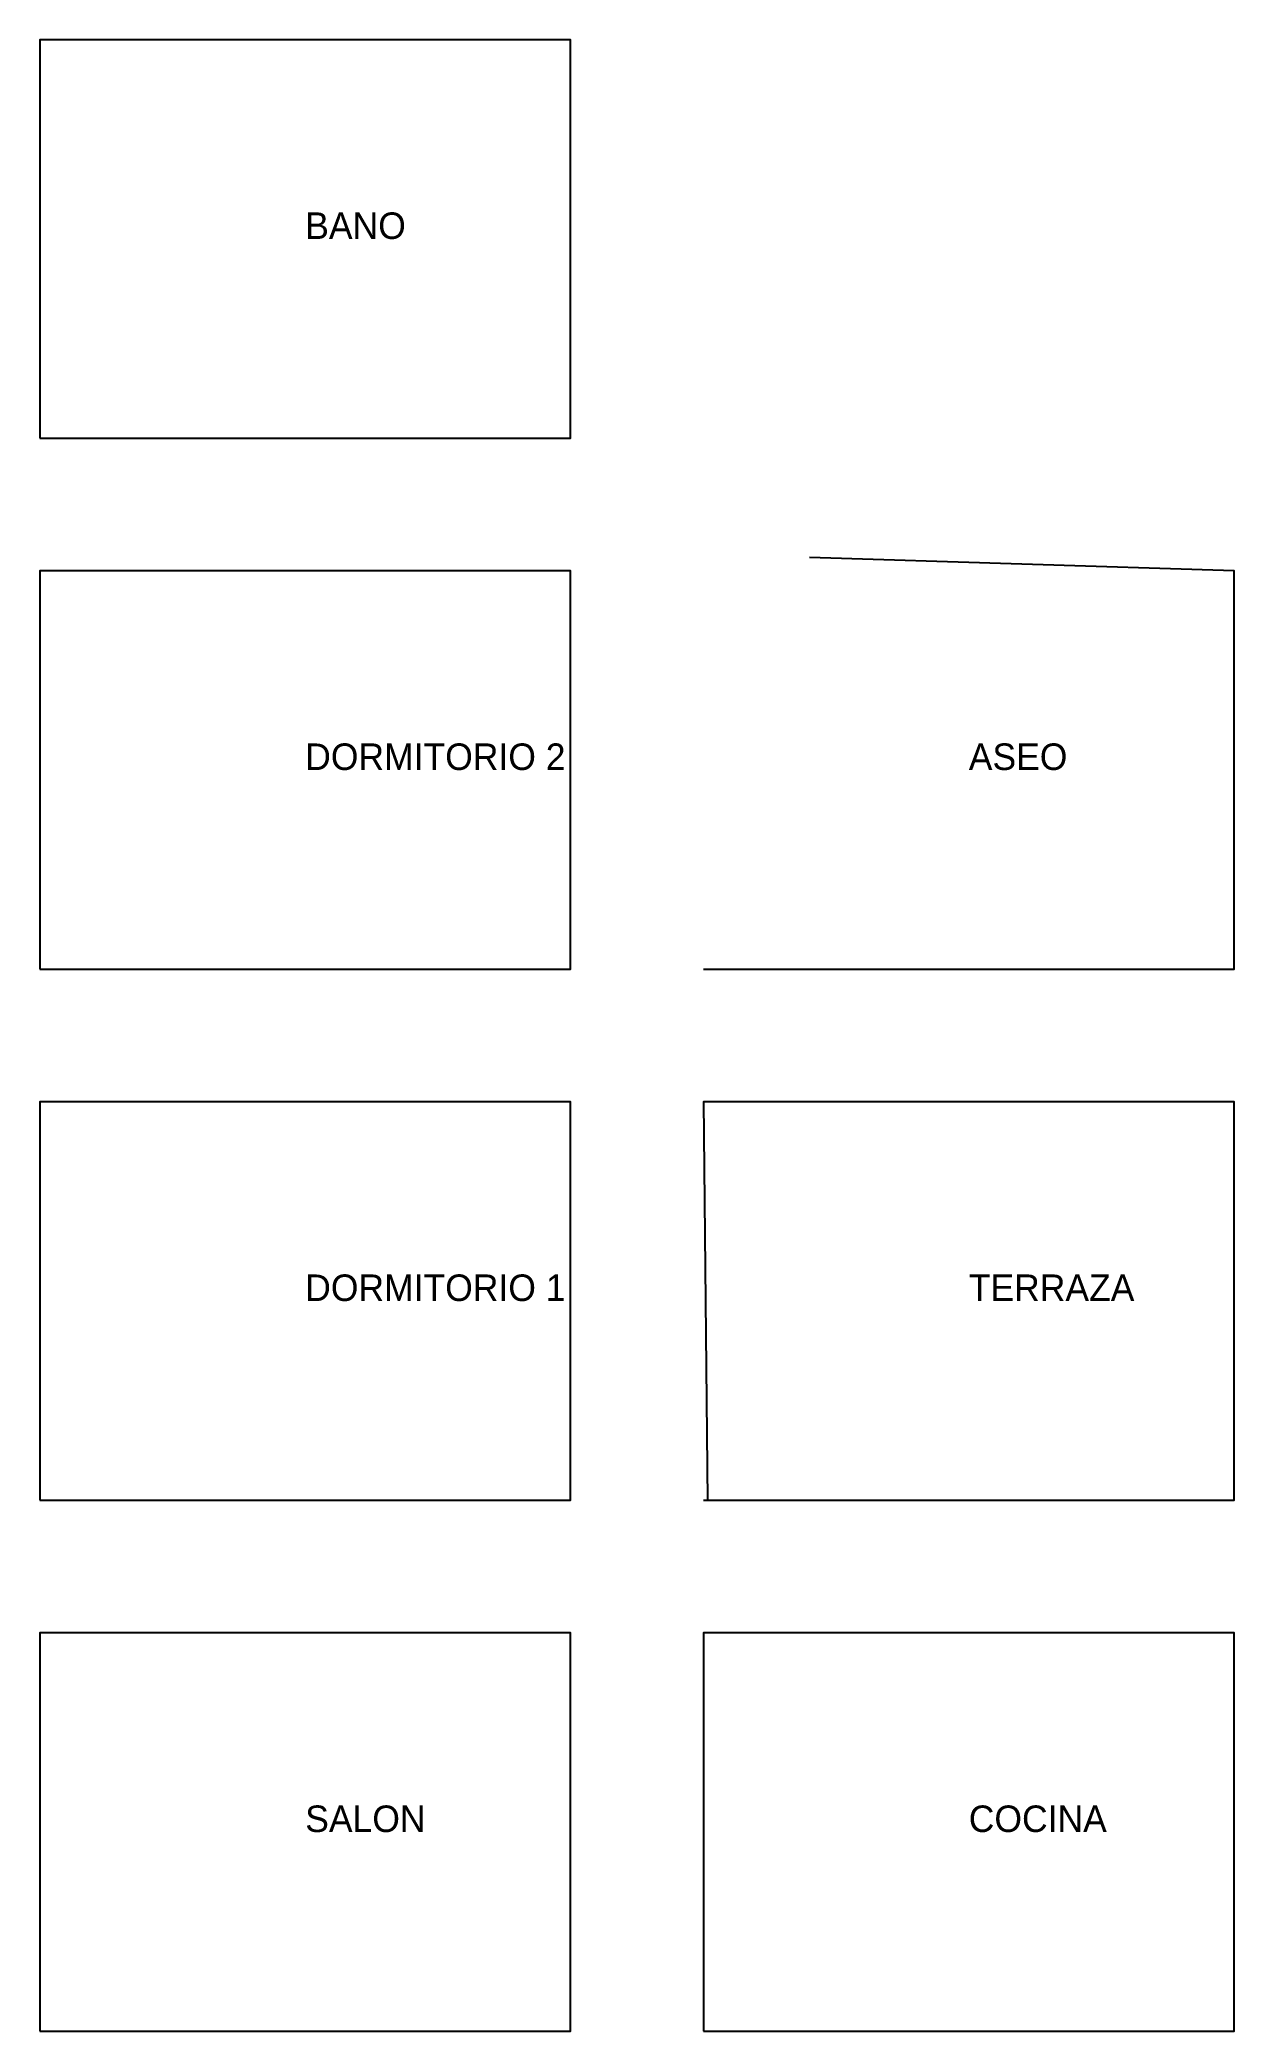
# Model space of a CAD drawing. Header units: metres. Extents: x 0 to 9, y 0 to 15.
import ezdxf

# ---------------------------------------------------------------- set-up
doc = ezdxf.new("R2010")
doc.units = ezdxf.units.M

msp = doc.modelspace()

# ---------------------------------------------------------------- linework, layer by layer
at = {"layer": 'ESTANCIAS'}
for points in [[(0, 12), (4, 12), (4, 15), (0, 15)], [(0, 8), (4, 8), (4, 11), (0, 11)], [(0, 4), (4, 4), (4, 7), (0, 7)], [(0, 0), (4, 0), (4, 3), (0, 3)]]:
    msp.add_lwpolyline(points, close=True, dxfattribs=at)
for points in [[(5, 8), (9, 8), (9, 11), (5.8, 11.1)], [(5, 4), (9, 4), (9, 7), (5, 7), (5.03, 4)], [(5, 0), (9, 0), (9, 3), (5, 3), (5, 0)]]:
    msp.add_lwpolyline(points, dxfattribs=at)

# ---------------------------------------------------------------- texts
for s, p in [('BANO', (2, 13.5)), ('DORMITORIO 2', (2, 9.5)), ('ASEO', (7, 9.5)), ('DORMITORIO 1', (2, 5.5)), ('TERRAZA', (7, 5.5)), ('SALON', (2, 1.5)), ('COCINA', (7, 1.5))]:
    msp.add_text(s, height=0.2, dxfattribs=at).set_placement(p)

doc.saveas('drawing.dxf')
